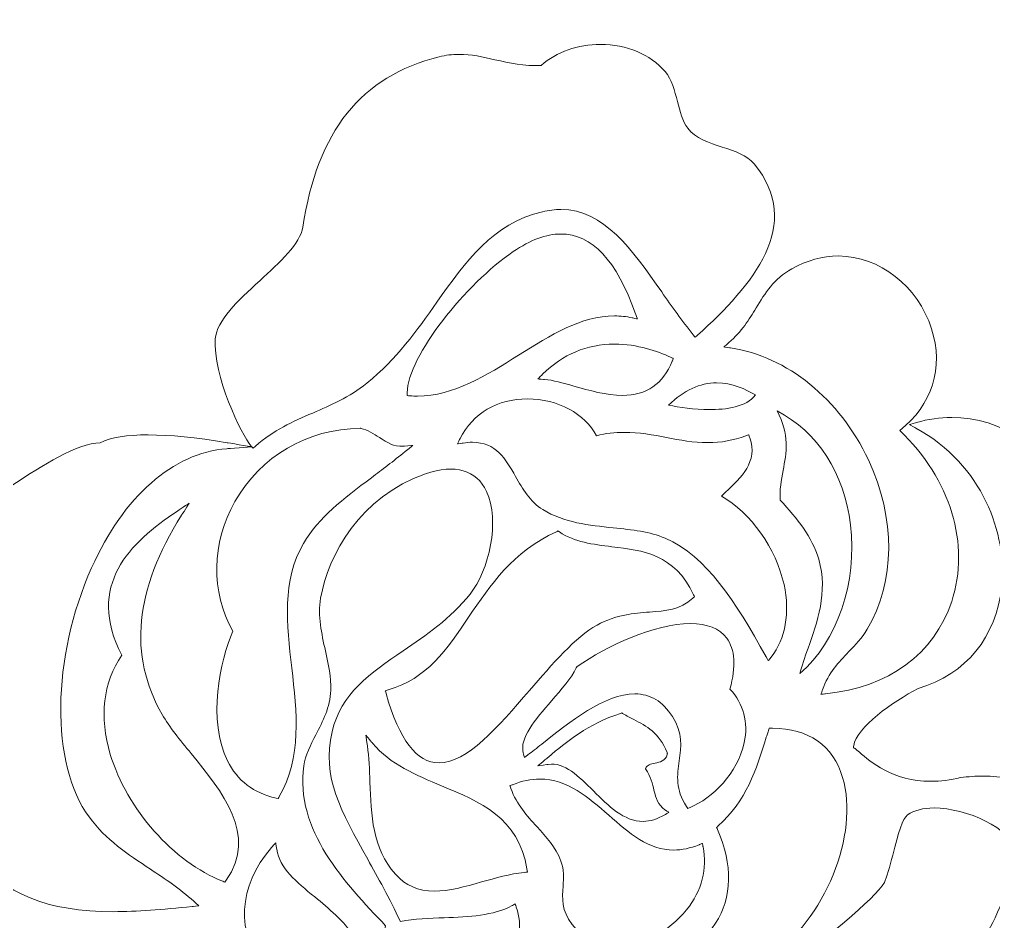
# Model space of a CAD drawing. Header units: millimetres. Extents: x -187 to 113, y -78 to 72.
# Drawn here: x -176.3 to -159.17, y -17.35 to -1.49 of the extents above; entities that cross this region are included whole.
import ezdxf

# ---------------------------------------------------------------- set-up
doc = ezdxf.new("R2010")
doc.units = ezdxf.units.MM
doc.header["$MEASUREMENT"] = 0
doc.layers.add('layer 1', color=7, linetype='Continuous')

msp = doc.modelspace()

# ---------------------------------------------------------------- linework, layer by layer
at = {"layer": 'layer 1', "color": 1, "lineweight": 35}
msp.add_open_spline([(38.43276, 72.15664), (38.43276, 72.15664), (-111.56738, 72.15664), (-111.56738, 72.15664), (-111.56738, 72.15664), (-152.98848, 72.15664), (-186.56732, 38.5779), (-186.56732, -2.84336), (-186.56732, -2.84336), (-186.56732, -44.26448), (-152.98848, -77.84336), (-111.56738, -77.84336), (-111.56738, -77.84336), (-111.56738, -77.84336), (38.43276, -77.84336), (38.43276, -77.84336), (38.43276, -77.84336), (79.85412, -77.84336), (113.43268, -44.26448), (113.43268, -2.84336), (113.43268, -2.84336), (113.43268, 38.5779), (79.85412, 72.15664), (38.43276, 72.15664)], degree=3, knots=[0, 0, 0, 0, 0.14285714, 0.14285714, 0.14285714, 0.14285715, 0.28571429, 0.28571429, 0.28571429, 0.2857143, 0.42857143, 0.42857143, 0.42857143, 0.42857144, 0.57142857, 0.57142857, 0.57142857, 0.57142858, 0.71428571, 0.71428571, 0.71428571, 0.71428572, 1, 1, 1, 1], dxfattribs=at)
at = {"layer": 'layer 1', "color": 1, "lineweight": 9}
for points, knots in [([(-172.188, -9.03128), (-172.188, -9.03128), (-172.14898, -8.99632), (-172.14898, -8.99632), (-172.14898, -8.99632), (-171.82694, -8.70784), (-171.49384, -8.56396), (-171.14114, -8.4116), (-171.14114, -8.4116), (-170.8269, -8.27588), (-170.5019, -8.1355), (-170.18708, -7.8845), (-170.18708, -7.8845), (-169.66516, -7.46806), (-169.30444, -6.9569), (-168.9557, -6.46262), (-168.9557, -6.46262), (-168.45258, -5.74954), (-167.97742, -5.07608), (-167.0984, -4.87068), (-167.0984, -4.87068), (-166.98722, -4.84474), (-166.87816, -4.83158), (-166.77416, -4.83158), (-166.77416, -4.83158), (-166.0167, -4.83158), (-165.52378, -5.53646), (-165.00186, -6.28272), (-165.00186, -6.28272), (-164.82642, -6.5335), (-164.6451, -6.79286), (-164.44742, -7.03622), (-164.44742, -7.03622), (-164.44742, -7.03622), (-164.4125, -7.07902), (-164.4125, -7.07902), (-164.4125, -7.07902), (-164.4125, -7.07902), (-164.37162, -7.04208), (-164.37162, -7.04208), (-164.37162, -7.04208), (-163.3888, -6.15334), (-162.50176, -5.10036), (-163.37598, -4.02928), (-163.37598, -4.02928), (-163.50266, -3.87406), (-163.7137, -3.80614), (-163.93728, -3.73418), (-163.93728, -3.73418), (-164.1686, -3.65964), (-164.4079, -3.58266), (-164.54398, -3.4032), (-164.54398, -3.4032), (-164.63762, -3.27954), (-164.6824, -3.10362), (-164.7256, -2.93354), (-164.7256, -2.93354), (-164.77404, -2.74264), (-164.8242, -2.54534), (-164.94434, -2.40362), (-164.94434, -2.40362), (-165.1962, -2.1058), (-165.62056, -1.92808), (-166.07942, -1.92808), (-166.07942, -1.92808), (-166.47954, -1.92804), (-166.84888, -2.05948), (-167.12158, -2.29836), (-167.12158, -2.29836), (-167.42382, -2.31524), (-167.68386, -2.25568), (-167.93458, -2.1982), (-167.93458, -2.1982), (-168.14768, -2.14928), (-168.34908, -2.10302), (-168.56776, -2.10302), (-168.56776, -2.10302), (-168.6878, -2.103), (-168.80164, -2.1171), (-168.91574, -2.14596), (-168.91574, -2.14596), (-170.29458, -2.49398), (-171.05698, -3.44678), (-171.31504, -5.14446), (-171.31504, -5.14446), (-171.3584, -5.4282), (-171.72072, -5.76194), (-172.07118, -6.08474), (-172.07118, -6.08474), (-172.46162, -6.44428), (-172.83038, -6.78388), (-172.8538, -7.10758), (-172.8538, -7.10758), (-172.89998, -7.74446), (-172.39436, -8.79976), (-172.22284, -8.99216), (-172.22284, -8.99216), (-172.22284, -8.99216), (-172.188, -9.03128), (-172.188, -9.03128)], [0, 0, 0, 0, 0.03846154, 0.03846154, 0.03846154, 0.03846155, 0.07692308, 0.07692308, 0.07692308, 0.07692309, 0.11538462, 0.11538462, 0.11538462, 0.11538463, 0.15384615, 0.15384615, 0.15384615, 0.15384616, 0.19230769, 0.19230769, 0.19230769, 0.1923077, 0.23076923, 0.23076923, 0.23076923, 0.23076924, 0.26923077, 0.26923077, 0.26923077, 0.26923078, 0.30769231, 0.30769231, 0.30769231, 0.30769232, 0.34615385, 0.34615385, 0.34615385, 0.34615386, 0.38461538, 0.38461538, 0.38461538, 0.38461539, 0.42307692, 0.42307692, 0.42307692, 0.42307693, 0.46153846, 0.46153846, 0.46153846, 0.46153847, 0.5, 0.5, 0.5, 0.50000001, 0.53846154, 0.53846154, 0.53846154, 0.53846155, 0.57692308, 0.57692308, 0.57692308, 0.57692309, 0.61538462, 0.61538462, 0.61538462, 0.61538463, 0.65384615, 0.65384615, 0.65384615, 0.65384616, 0.69230769, 0.69230769, 0.69230769, 0.6923077, 0.73076923, 0.73076923, 0.73076923, 0.73076924, 0.76923077, 0.76923077, 0.76923077, 0.76923078, 0.80769231, 0.80769231, 0.80769231, 0.80769232, 0.84615385, 0.84615385, 0.84615385, 0.84615386, 0.88461538, 0.88461538, 0.88461538, 0.88461539, 0.92307692, 0.92307692, 0.92307692, 0.92307693, 1, 1, 1, 1]), ([(-166.77756, -5.26292), (-167.03166, -5.26292), (-167.31354, -5.36728), (-167.61544, -5.573), (-167.61544, -5.573), (-168.4362, -6.13204), (-169.47728, -7.4128), (-169.47728, -8.05506), (-169.47728, -8.05506), (-169.47728, -8.05506), (-169.47728, -8.10426), (-169.47728, -8.10426), (-169.47728, -8.10426), (-169.47728, -8.10426), (-169.4287, -8.10808), (-169.4287, -8.10808), (-169.4287, -8.10808), (-169.38478, -8.1117), (-169.34086, -8.11346), (-169.29734, -8.11346), (-169.29734, -8.11346), (-168.6614, -8.11342), (-168.08086, -7.74808), (-167.51938, -7.39488), (-167.51938, -7.39488), (-166.95418, -7.03928), (-166.42028, -6.70348), (-165.83352, -6.70348), (-165.83352, -6.70348), (-165.7292, -6.70346), (-165.62462, -6.71458), (-165.52276, -6.73646), (-165.52276, -6.73646), (-165.52276, -6.73646), (-165.43034, -6.75628), (-165.43034, -6.75628), (-165.43034, -6.75628), (-165.43034, -6.75628), (-165.46226, -6.66632), (-165.46226, -6.66632), (-165.46226, -6.66632), (-165.79786, -5.72194), (-166.22818, -5.26294), (-166.77756, -5.26292)], [0, 0, 0, 0, 0.08333333, 0.08333333, 0.08333333, 0.08333334, 0.16666667, 0.16666667, 0.16666667, 0.16666668, 0.25, 0.25, 0.25, 0.25000001, 0.33333333, 0.33333333, 0.33333333, 0.33333334, 0.41666667, 0.41666667, 0.41666667, 0.41666668, 0.5, 0.5, 0.5, 0.50000001, 0.58333333, 0.58333333, 0.58333333, 0.58333334, 0.66666667, 0.66666667, 0.66666667, 0.66666668, 0.75, 0.75, 0.75, 0.75000001, 0.83333333, 0.83333333, 0.83333333, 0.83333334, 1, 1, 1, 1]), ([(-159.90256, -11.72432), (-159.57162, -10.72114), (-159.92086, -9.57454), (-160.81442, -8.71814), (-160.81442, -8.71814), (-160.2473, -8.27496), (-160.03858, -7.6117), (-160.25612, -6.9313), (-160.25612, -6.9313), (-160.49718, -6.17664), (-161.17144, -5.64966), (-161.89556, -5.64966), (-161.89556, -5.64966), (-162.17298, -5.6496), (-162.44766, -5.72536), (-162.712, -5.87462), (-162.712, -5.87462), (-163.03432, -6.0566), (-163.1837, -6.30212), (-163.34182, -6.56216), (-163.34182, -6.56216), (-163.46628, -6.76684), (-163.595, -6.97852), (-163.82002, -7.17338), (-163.82002, -7.17338), (-163.82002, -7.17338), (-163.9084, -7.24986), (-163.9084, -7.24986), (-163.9084, -7.24986), (-163.9084, -7.24986), (-163.7933, -7.26656), (-163.7933, -7.26656), (-163.7933, -7.26656), (-162.80038, -7.41092), (-161.87064, -8.16568), (-161.36694, -9.23644), (-161.36694, -9.23644), (-160.8839, -10.2631), (-160.89154, -11.37604), (-161.3873, -12.21364), (-161.3873, -12.21364), (-161.4788, -12.3686), (-161.5933, -12.48688), (-161.71462, -12.61198), (-161.71462, -12.61198), (-161.88894, -12.79178), (-162.06914, -12.97784), (-162.17448, -13.27894), (-162.17448, -13.27894), (-162.17448, -13.27894), (-162.2021, -13.35786), (-162.2021, -13.35786), (-162.2021, -13.35786), (-162.2021, -13.35786), (-162.1197, -13.34964), (-162.1197, -13.34964), (-162.1197, -13.34964), (-161.0153, -13.24004), (-160.20712, -12.64768), (-159.90256, -11.72432)], [0, 0, 0, 0, 0.0625, 0.0625, 0.0625, 0.06250001, 0.125, 0.125, 0.125, 0.12500001, 0.1875, 0.1875, 0.1875, 0.18750001, 0.25, 0.25, 0.25, 0.25000001, 0.3125, 0.3125, 0.3125, 0.31250001, 0.375, 0.375, 0.375, 0.37500001, 0.4375, 0.4375, 0.4375, 0.43750001, 0.5, 0.5, 0.5, 0.50000001, 0.5625, 0.5625, 0.5625, 0.56250001, 0.625, 0.625, 0.625, 0.62500001, 0.6875, 0.6875, 0.6875, 0.68750001, 0.75, 0.75, 0.75, 0.75000001, 0.8125, 0.8125, 0.8125, 0.81250001, 0.875, 0.875, 0.875, 0.87500001, 1, 1, 1, 1]), ([(-165.83334, -7.1996), (-166.31952, -7.1996), (-166.74446, -7.378), (-167.09634, -7.73), (-167.09634, -7.73), (-167.09634, -7.73), (-167.17858, -7.81218), (-167.17858, -7.81218), (-167.17858, -7.81218), (-167.17858, -7.81218), (-167.06332, -7.8209), (-167.06332, -7.8209), (-167.06332, -7.8209), (-166.92078, -7.83182), (-166.73884, -7.88348), (-166.54622, -7.93834), (-166.54622, -7.93834), (-166.278, -8.01464), (-165.97392, -8.1011), (-165.69232, -8.1011), (-165.69232, -8.1011), (-165.26752, -8.10106), (-164.98158, -7.90392), (-164.81818, -7.49846), (-164.81818, -7.49846), (-164.81818, -7.49846), (-164.79906, -7.45112), (-164.79906, -7.45112), (-164.79906, -7.45112), (-164.79906, -7.45112), (-164.84502, -7.42982), (-164.84502, -7.42982), (-164.84502, -7.42982), (-165.07256, -7.32484), (-165.42878, -7.19962), (-165.83334, -7.1996)], [0, 0, 0, 0, 0.1, 0.1, 0.1, 0.10000001, 0.2, 0.2, 0.2, 0.20000001, 0.3, 0.3, 0.3, 0.30000001, 0.4, 0.4, 0.4, 0.40000001, 0.5, 0.5, 0.5, 0.50000001, 0.6, 0.6, 0.6, 0.60000001, 0.7, 0.7, 0.7, 0.70000001, 0.8, 0.8, 0.8, 0.80000001, 1, 1, 1, 1]), ([(-164.16478, -8.35194), (-164.43006, -8.35194), (-164.6944, -8.31318), (-164.8818, -8.27082), (-164.8818, -8.27082), (-164.61262, -8.01204), (-164.32854, -7.88086), (-164.03622, -7.88086), (-164.03622, -7.88086), (-163.76196, -7.88084), (-163.52226, -7.99498), (-163.35414, -8.0933), (-163.35414, -8.0933), (-163.51056, -8.3057), (-163.8763, -8.35194), (-164.16478, -8.35194)], [0, 0, 0, 0, 0.2, 0.2, 0.2, 0.20000001, 0.4, 0.4, 0.4, 0.40000001, 0.6, 0.6, 0.6, 0.60000001, 1, 1, 1, 1]), ([(-163.12702, -12.76596), (-163.12702, -12.76596), (-163.0786, -12.70366), (-163.0786, -12.70366), (-163.0786, -12.70366), (-162.82376, -12.3756), (-162.74312, -11.923), (-162.85142, -11.42924), (-162.85142, -11.42924), (-162.9923, -10.7862), (-163.43048, -10.17118), (-163.95332, -9.87364), (-163.95332, -9.87364), (-163.92842, -9.85004), (-163.9031, -9.82638), (-163.87796, -9.80282), (-163.87796, -9.80282), (-163.59752, -9.54092), (-163.30754, -9.27034), (-163.45308, -8.8447), (-163.45308, -8.8447), (-163.45308, -8.8447), (-163.47062, -8.79348), (-163.47062, -8.79348), (-163.47062, -8.79348), (-163.47062, -8.79348), (-163.5209, -8.81206), (-163.5209, -8.81206), (-163.5209, -8.81206), (-163.74042, -8.89304), (-163.95984, -8.93242), (-164.19218, -8.93242), (-164.19218, -8.93242), (-164.44266, -8.9324), (-164.6834, -8.88684), (-164.9163, -8.84258), (-164.9163, -8.84258), (-165.1539, -8.79754), (-165.39956, -8.75094), (-165.6601, -8.75094), (-165.6601, -8.75094), (-165.82896, -8.75092), (-165.98908, -8.77034), (-166.14836, -8.81002), (-166.14836, -8.81002), (-166.34574, -8.42638), (-166.83688, -8.1619), (-167.3617, -8.1619), (-167.3617, -8.1619), (-167.8918, -8.16188), (-168.32476, -8.41692), (-168.54954, -8.86172), (-168.54954, -8.86172), (-168.54954, -8.86172), (-168.59604, -8.9537), (-168.59604, -8.9537), (-168.59604, -8.9537), (-168.59604, -8.9537), (-168.49504, -8.93856), (-168.49504, -8.93856), (-168.49504, -8.93856), (-168.43816, -8.93006), (-168.38334, -8.92578), (-168.33244, -8.92578), (-168.33244, -8.92578), (-167.91518, -8.92572), (-167.7485, -9.21728), (-167.57216, -9.52606), (-167.57216, -9.52606), (-167.44688, -9.74518), (-167.31744, -9.97178), (-167.0932, -10.11032), (-167.0932, -10.11032), (-166.72056, -10.34028), (-166.27982, -10.38598), (-165.85346, -10.43024), (-165.85346, -10.43024), (-165.52178, -10.46456), (-165.20844, -10.49708), (-164.94312, -10.61244), (-164.94312, -10.61244), (-164.2002, -10.93546), (-163.71844, -11.71356), (-163.16574, -12.6971), (-163.16574, -12.6971), (-163.16574, -12.6971), (-163.12702, -12.76596), (-163.12702, -12.76596)], [0, 0, 0, 0, 0.04347826, 0.04347826, 0.04347826, 0.04347827, 0.08695652, 0.08695652, 0.08695652, 0.08695653, 0.13043478, 0.13043478, 0.13043478, 0.13043479, 0.17391304, 0.17391304, 0.17391304, 0.17391305, 0.2173913, 0.2173913, 0.2173913, 0.21739131, 0.26086957, 0.26086957, 0.26086957, 0.26086958, 0.30434783, 0.30434783, 0.30434783, 0.30434784, 0.34782609, 0.34782609, 0.34782609, 0.3478261, 0.39130435, 0.39130435, 0.39130435, 0.39130436, 0.43478261, 0.43478261, 0.43478261, 0.43478262, 0.47826087, 0.47826087, 0.47826087, 0.47826088, 0.52173913, 0.52173913, 0.52173913, 0.52173914, 0.56521739, 0.56521739, 0.56521739, 0.5652174, 0.60869565, 0.60869565, 0.60869565, 0.60869566, 0.65217391, 0.65217391, 0.65217391, 0.65217392, 0.69565217, 0.69565217, 0.69565217, 0.69565218, 0.73913043, 0.73913043, 0.73913043, 0.73913044, 0.7826087, 0.7826087, 0.7826087, 0.78260871, 0.82608696, 0.82608696, 0.82608696, 0.82608697, 0.86956522, 0.86956522, 0.86956522, 0.86956523, 0.91304348, 0.91304348, 0.91304348, 0.91304349, 1, 1, 1, 1]), ([(-161.68238, -10.37634), (-161.79172, -9.46644), (-162.25856, -8.74582), (-162.97354, -8.37238), (-162.97354, -8.37238), (-162.74868, -8.78992), (-162.8092, -9.11222), (-162.86796, -9.42492), (-162.86796, -9.42492), (-162.90034, -9.59764), (-162.93104, -9.7611), (-162.91662, -9.94132), (-162.91662, -9.94132), (-162.61604, -10.27406), (-162.3587, -10.58374), (-162.24114, -10.98354), (-162.24114, -10.98354), (-162.07228, -11.55814), (-162.26944, -12.1058), (-162.42796, -12.5459), (-162.42796, -12.5459), (-162.48796, -12.7127), (-162.54204, -12.86266), (-162.57028, -12.99442), (-162.57028, -12.99442), (-161.9149, -12.42416), (-161.56044, -11.3922), (-161.68238, -10.37634)], [0, 0, 0, 0, 0.24999999, 0.25, 0.25, 0.25, 0.37499999, 0.375, 0.375, 0.375, 0.49999999, 0.5, 0.5, 0.5, 0.62499999, 0.625, 0.625, 0.625, 0.74999999, 0.75, 0.75, 0.75, 0.87499999, 0.875, 0.875, 0.875, 1, 1, 1, 1]), ([(-158.0125, -12.42102), (-158.00878, -12.41488), (-158.00646, -12.40778), (-158.00514, -12.39972), (-158.00514, -12.39972), (-158, -12.36588), (-158.02048, -12.34408), (-158.05248, -12.3274), (-158.05248, -12.3274), (-157.50028, -11.575), (-157.40796, -10.6815), (-157.8013, -9.86546), (-157.8013, -9.86546), (-158.20422, -9.02934), (-159.02878, -8.48912), (-159.902, -8.48912), (-159.902, -8.48912), (-160.109, -8.4891), (-160.31692, -8.51936), (-160.52004, -8.57896), (-160.52004, -8.57896), (-160.52004, -8.57896), (-160.6428, -8.615), (-160.6428, -8.615), (-160.6428, -8.615), (-160.6428, -8.615), (-160.53052, -8.67682), (-160.53052, -8.67682), (-160.53052, -8.67682), (-159.35442, -9.325), (-158.92554, -10.54252), (-159.02218, -11.46156), (-159.02218, -11.46156), (-159.11564, -12.35096), (-159.64826, -13.00406), (-160.49224, -13.25688), (-160.49224, -13.25688), (-160.93528, -13.48306), (-161.5795, -13.94402), (-161.6245, -14.26048), (-161.6245, -14.26048), (-161.6245, -14.26048), (-161.62922, -14.29456), (-161.62922, -14.29456), (-161.62922, -14.29456), (-161.62922, -14.29456), (-161.60056, -14.31296), (-161.60056, -14.31296), (-161.60056, -14.31296), (-161.58438, -14.32342), (-161.55642, -14.34802), (-161.52398, -14.3765), (-161.52398, -14.3765), (-161.33554, -14.5424), (-160.94318, -14.88778), (-160.26588, -14.88778), (-160.26588, -14.88778), (-160.09848, -14.88778), (-159.92258, -14.86588), (-159.7486, -14.8238), (-159.7486, -14.8238), (-159.61018, -14.80518), (-159.47598, -14.79584), (-159.35004, -14.79584), (-159.35004, -14.79584), (-158.67272, -14.7958), (-158.20306, -15.06074), (-158.02734, -15.54178), (-158.02734, -15.54178), (-157.79208, -16.18572), (-158.15308, -17.06804), (-158.92544, -17.73708), (-158.92544, -17.73708), (-158.92544, -17.73708), (-159.0772, -17.86854), (-159.0772, -17.86854), (-159.0772, -17.86854), (-159.0772, -17.86854), (-158.88098, -17.82976), (-158.88098, -17.82976), (-158.88098, -17.82976), (-158.72438, -17.79878), (-158.5724, -17.74602), (-158.42546, -17.6778), (-158.42546, -17.6778), (-158.42546, -17.6778), (-158.43978, -17.71034), (-158.43978, -17.71034), (-158.43978, -17.71034), (-158.70146, -18.3066), (-159.30456, -18.39792), (-159.94328, -18.49446), (-159.94328, -18.49446), (-160.30618, -18.54938), (-160.68146, -18.60616), (-161.0019, -18.76086), (-161.0019, -18.76086), (-161.24438, -18.87816), (-161.45258, -19.0656), (-161.65388, -19.24682), (-161.65388, -19.24682), (-161.84566, -19.41958), (-162.04416, -19.5983), (-162.26852, -19.71092), (-162.26852, -19.71092), (-163.37254, -20.26582), (-164.31082, -20.2834), (-165.29392, -19.7648), (-165.29392, -19.7648), (-165.29392, -19.7648), (-165.30366, -19.74874), (-165.30366, -19.74874), (-165.30366, -19.74874), (-165.30366, -19.74874), (-165.3217, -19.74874), (-165.3217, -19.74874), (-165.3217, -19.74874), (-165.3217, -19.74874), (-165.35414, -19.72878), (-165.35414, -19.72878), (-165.35414, -19.72878), (-165.35414, -19.72878), (-165.37126, -19.76266), (-165.37126, -19.76266), (-165.37126, -19.76266), (-165.37126, -19.76266), (-165.4426, -19.8059), (-165.4426, -19.8059), (-165.4426, -19.8059), (-165.4426, -19.8059), (-165.41544, -19.82034), (-165.41544, -19.82034), (-165.41544, -19.82034), (-165.50182, -19.91526), (-165.70552, -20.11938), (-165.77478, -20.16062), (-165.77478, -20.16062), (-165.77478, -20.16062), (-165.78298, -20.15026), (-165.78298, -20.15026), (-165.78298, -20.15026), (-165.78298, -20.15026), (-165.82054, -20.16842), (-165.82054, -20.16842), (-165.82054, -20.16842), (-166.04432, -20.27658), (-166.1629, -20.28266), (-166.28842, -20.28908), (-166.28842, -20.28908), (-166.41856, -20.29556), (-166.55334, -20.3024), (-166.79586, -20.41946), (-166.79586, -20.41946), (-166.79586, -20.41946), (-166.83752, -20.43954), (-166.83752, -20.43954), (-166.83752, -20.43954), (-166.83752, -20.43954), (-166.82322, -20.48394), (-166.82322, -20.48394), (-166.82322, -20.48394), (-166.78964, -20.58798), (-166.7582, -20.68824), (-166.72766, -20.78522), (-166.72766, -20.78522), (-166.53976, -21.3819), (-166.39158, -21.85324), (-166.04716, -22.36478), (-166.04716, -22.36478), (-165.3729, -23.36472), (-164.17374, -24.01088), (-162.9921, -24.01098), (-162.9921, -24.01098), (-162.45142, -24.01098), (-161.94462, -23.87802), (-161.48542, -23.61588), (-161.48542, -23.61588), (-160.88258, -23.27196), (-160.62074, -22.78238), (-160.38974, -22.35046), (-160.38974, -22.35046), (-160.2248, -22.0419), (-160.06904, -21.7506), (-159.81014, -21.53274), (-159.81014, -21.53274), (-159.72666, -21.4624), (-159.58908, -21.43164), (-159.45612, -21.40194), (-159.45612, -21.40194), (-159.34126, -21.37628), (-159.23282, -21.352), (-159.15296, -21.30264), (-159.15296, -21.30264), (-157.90402, -20.52702), (-157.76124, -18.8657), (-158.34478, -17.70778), (-158.34478, -17.70778), (-158.34478, -17.70778), (-158.3724, -17.6529), (-158.3724, -17.6529), (-158.3724, -17.6529), (-157.58196, -17.25986), (-156.9668, -16.35886), (-156.80464, -15.2851), (-156.80464, -15.2851), (-156.6202, -14.06418), (-157.07032, -13.00524), (-158.0125, -12.42102)], [0, 0, 0, 0, 0.01886792, 0.01886792, 0.01886792, 0.01886793, 0.03773585, 0.03773585, 0.03773585, 0.03773586, 0.05660377, 0.05660377, 0.05660377, 0.05660378, 0.0754717, 0.0754717, 0.0754717, 0.07547171, 0.09433962, 0.09433962, 0.09433962, 0.09433963, 0.11320755, 0.11320755, 0.11320755, 0.11320756, 0.13207547, 0.13207547, 0.13207547, 0.13207548, 0.1509434, 0.1509434, 0.1509434, 0.15094341, 0.16981132, 0.16981132, 0.16981132, 0.16981133, 0.18867925, 0.18867925, 0.18867925, 0.18867926, 0.20754717, 0.20754717, 0.20754717, 0.20754718, 0.22641509, 0.22641509, 0.22641509, 0.2264151, 0.24528302, 0.24528302, 0.24528302, 0.24528303, 0.26415094, 0.26415094, 0.26415094, 0.26415095, 0.28301887, 0.28301887, 0.28301887, 0.28301888, 0.30188679, 0.30188679, 0.30188679, 0.3018868, 0.32075472, 0.32075472, 0.32075472, 0.32075473, 0.33962264, 0.33962264, 0.33962264, 0.33962265, 0.35849057, 0.35849057, 0.35849057, 0.35849058, 0.37735849, 0.37735849, 0.37735849, 0.3773585, 0.39622642, 0.39622642, 0.39622642, 0.39622643, 0.41509434, 0.41509434, 0.41509434, 0.41509435, 0.43396226, 0.43396226, 0.43396226, 0.43396227, 0.45283019, 0.45283019, 0.45283019, 0.4528302, 0.47169811, 0.47169811, 0.47169811, 0.47169812, 0.49056604, 0.49056604, 0.49056604, 0.49056605, 0.50943396, 0.50943396, 0.50943396, 0.50943397, 0.52830189, 0.52830189, 0.52830189, 0.5283019, 0.54716981, 0.54716981, 0.54716981, 0.54716982, 0.56603774, 0.56603774, 0.56603774, 0.56603775, 0.58490566, 0.58490566, 0.58490566, 0.58490567, 0.60377358, 0.60377358, 0.60377358, 0.60377359, 0.62264151, 0.62264151, 0.62264151, 0.62264152, 0.64150943, 0.64150943, 0.64150943, 0.64150944, 0.66037736, 0.66037736, 0.66037736, 0.66037737, 0.67924528, 0.67924528, 0.67924528, 0.67924529, 0.69811321, 0.69811321, 0.69811321, 0.69811322, 0.71698113, 0.71698113, 0.71698113, 0.71698114, 0.73584906, 0.73584906, 0.73584906, 0.73584907, 0.75471698, 0.75471698, 0.75471698, 0.75471699, 0.77358491, 0.77358491, 0.77358491, 0.77358492, 0.79245283, 0.79245283, 0.79245283, 0.79245284, 0.81132075, 0.81132075, 0.81132075, 0.81132076, 0.83018868, 0.83018868, 0.83018868, 0.83018869, 0.8490566, 0.8490566, 0.8490566, 0.84905661, 0.86792453, 0.86792453, 0.86792453, 0.86792454, 0.88679245, 0.88679245, 0.88679245, 0.88679246, 0.90566038, 0.90566038, 0.90566038, 0.90566039, 0.9245283, 0.9245283, 0.9245283, 0.92452831, 0.94339623, 0.94339623, 0.94339623, 0.94339624, 0.96226415, 0.96226415, 0.96226415, 0.96226416, 1, 1, 1, 1]), ([(-171.78574, -15.18296), (-171.78574, -15.18296), (-171.74884, -15.19094), (-171.74884, -15.19094), (-171.74884, -15.19094), (-171.74884, -15.19094), (-171.72946, -15.1581), (-171.72946, -15.1581), (-171.72946, -15.1581), (-171.32786, -14.4756), (-171.4203, -13.67158), (-171.50958, -12.89406), (-171.50958, -12.89406), (-171.5966, -12.13528), (-171.68672, -11.35066), (-171.30198, -10.7053), (-171.30198, -10.7053), (-171.02156, -10.23424), (-170.61858, -9.93166), (-170.1084, -9.54844), (-170.1084, -9.54844), (-169.92016, -9.407), (-169.72542, -9.26082), (-169.51484, -9.09004), (-169.51484, -9.09004), (-169.51484, -9.09004), (-169.37856, -8.97972), (-169.37856, -8.97972), (-169.37856, -8.97972), (-169.37856, -8.97972), (-169.55232, -8.9955), (-169.55232, -8.9955), (-169.55232, -8.9955), (-169.71018, -9.0095), (-169.83428, -8.92818), (-169.968, -8.84134), (-169.968, -8.84134), (-170.06852, -8.77604), (-170.17252, -8.70856), (-170.29356, -8.68114), (-170.29356, -8.68114), (-170.29356, -8.68114), (-170.29952, -8.67978), (-170.29952, -8.67978), (-170.29952, -8.67978), (-170.29952, -8.67978), (-170.30556, -8.67982), (-170.30556, -8.67982), (-170.30556, -8.67982), (-171.23502, -8.68902), (-172.05836, -9.17108), (-172.50786, -9.96936), (-172.50786, -9.96936), (-172.91992, -10.701), (-172.93332, -11.5506), (-172.54528, -12.24772), (-172.54528, -12.24772), (-172.77212, -12.7661), (-172.99182, -13.8189), (-172.6405, -14.52768), (-172.6405, -14.52768), (-172.46748, -14.87688), (-172.17984, -15.09736), (-171.78574, -15.18296)], [0, 0, 0, 0, 0.05882353, 0.05882353, 0.05882353, 0.05882354, 0.11764706, 0.11764706, 0.11764706, 0.11764707, 0.17647059, 0.17647059, 0.17647059, 0.1764706, 0.23529412, 0.23529412, 0.23529412, 0.23529413, 0.29411765, 0.29411765, 0.29411765, 0.29411766, 0.35294118, 0.35294118, 0.35294118, 0.35294119, 0.41176471, 0.41176471, 0.41176471, 0.41176472, 0.47058824, 0.47058824, 0.47058824, 0.47058825, 0.52941176, 0.52941176, 0.52941176, 0.52941177, 0.58823529, 0.58823529, 0.58823529, 0.5882353, 0.64705882, 0.64705882, 0.64705882, 0.64705883, 0.70588235, 0.70588235, 0.70588235, 0.70588236, 0.76470588, 0.76470588, 0.76470588, 0.76470589, 0.82352941, 0.82352941, 0.82352941, 0.82352942, 0.88235294, 0.88235294, 0.88235294, 0.88235295, 1, 1, 1, 1]), ([(-174.64572, -17.18124), (-174.22948, -17.18124), (-173.7913, -17.14476), (-173.26162, -17.09008), (-173.26162, -17.09008), (-173.26162, -17.09008), (-173.14312, -17.07784), (-173.14312, -17.07784), (-173.14312, -17.07784), (-173.14312, -17.07784), (-173.2319, -16.9974), (-173.2319, -16.9974), (-173.2319, -16.9974), (-173.47226, -16.77972), (-173.73704, -16.60476), (-173.99318, -16.43556), (-173.99318, -16.43556), (-174.39502, -16.17008), (-174.77464, -15.91926), (-175.0729, -15.51536), (-175.0729, -15.51536), (-175.7545, -14.59182), (-175.73562, -12.70766), (-175.02904, -11.13266), (-175.02904, -11.13266), (-174.46534, -9.876), (-173.59902, -9.11278), (-172.65242, -9.03866), (-172.65242, -9.03866), (-172.65242, -9.03866), (-172.22086, -9.00488), (-172.22086, -9.00488), (-172.22086, -9.00488), (-172.22086, -9.00488), (-172.64786, -8.93306), (-172.64786, -8.93306), (-172.64786, -8.93306), (-173.73182, -8.75072), (-174.51102, -8.74888), (-174.87864, -8.93318), (-174.87864, -8.93318), (-175.2828, -8.94078), (-175.90062, -9.34162), (-176.39804, -9.66414), (-176.39804, -9.66414), (-176.65542, -9.8311), (-176.87766, -9.97526), (-177.01434, -10.02936), (-177.01434, -10.02936), (-177.76428, -10.32684), (-177.81318, -10.8896), (-177.85646, -11.38612), (-177.85646, -11.38612), (-177.87382, -11.58508), (-177.89012, -11.77304), (-177.9472, -11.93952), (-177.9472, -11.93952), (-178.03242, -12.18926), (-178.2261, -12.37454), (-178.41344, -12.55376), (-178.41344, -12.55376), (-178.63108, -12.7621), (-178.83672, -12.95876), (-178.87542, -13.24416), (-178.87542, -13.24416), (-178.948, -13.78148), (-178.599, -14.12738), (-178.22926, -14.49374), (-178.22926, -14.49374), (-178.07834, -14.64316), (-177.92238, -14.79776), (-177.7837, -14.97388), (-177.7837, -14.97388), (-177.59342, -15.21596), (-177.46484, -15.49212), (-177.35142, -15.73586), (-177.35142, -15.73586), (-177.2667, -15.91788), (-177.19364, -16.07508), (-177.11114, -16.18028), (-177.11114, -16.18028), (-176.56656, -16.87248), (-175.80638, -17.18124), (-174.64572, -17.18124)], [0, 0, 0, 0, 0.04545455, 0.04545455, 0.04545455, 0.04545456, 0.09090909, 0.09090909, 0.09090909, 0.0909091, 0.13636364, 0.13636364, 0.13636364, 0.13636365, 0.18181818, 0.18181818, 0.18181818, 0.18181819, 0.22727273, 0.22727273, 0.22727273, 0.22727274, 0.27272727, 0.27272727, 0.27272727, 0.27272728, 0.31818182, 0.31818182, 0.31818182, 0.31818183, 0.36363636, 0.36363636, 0.36363636, 0.36363637, 0.40909091, 0.40909091, 0.40909091, 0.40909092, 0.45454545, 0.45454545, 0.45454545, 0.45454546, 0.5, 0.5, 0.5, 0.50000001, 0.54545455, 0.54545455, 0.54545455, 0.54545456, 0.59090909, 0.59090909, 0.59090909, 0.5909091, 0.63636364, 0.63636364, 0.63636364, 0.63636365, 0.68181818, 0.68181818, 0.68181818, 0.68181819, 0.72727273, 0.72727273, 0.72727273, 0.72727274, 0.77272727, 0.77272727, 0.77272727, 0.77272728, 0.81818182, 0.81818182, 0.81818182, 0.81818183, 0.86363636, 0.86363636, 0.86363636, 0.86363637, 0.90909091, 0.90909091, 0.90909091, 0.90909092, 1, 1, 1, 1]), ([(-169.7211, -18.16664), (-169.67602, -18.26924), (-169.62936, -18.37538), (-169.5942, -18.49174), (-169.5942, -18.49174), (-169.5942, -18.49174), (-169.5894, -18.50752), (-169.5894, -18.50752), (-169.5894, -18.50752), (-169.5894, -18.50752), (-169.57654, -18.51788), (-169.57654, -18.51788), (-169.57654, -18.51788), (-169.39446, -18.66442), (-169.16926, -18.74194), (-168.92542, -18.74194), (-168.92542, -18.74194), (-168.47556, -18.74192), (-167.98966, -18.4762), (-167.71622, -18.08074), (-167.71622, -18.08074), (-167.50076, -17.76902), (-167.44544, -17.42192), (-167.56036, -17.10336), (-167.56036, -17.10336), (-167.56036, -17.10336), (-167.581, -17.04584), (-167.581, -17.04584), (-167.581, -17.04584), (-167.581, -17.04584), (-167.63454, -17.07474), (-167.63454, -17.07474), (-167.63454, -17.07474), (-167.96476, -17.2534), (-168.38374, -17.26998), (-168.8273, -17.28766), (-168.8273, -17.28766), (-169.08396, -17.2978), (-169.34896, -17.30838), (-169.59842, -17.35304), (-169.59842, -17.35304), (-169.7907, -16.94204), (-169.9934, -16.58018), (-170.17286, -16.25986), (-170.17286, -16.25986), (-170.64454, -15.41782), (-170.98534, -14.80948), (-170.80032, -14.02018), (-170.80032, -14.02018), (-170.64056, -13.33764), (-170.13578, -12.99352), (-169.55116, -12.59516), (-169.55116, -12.59516), (-169.14352, -12.31718), (-168.72182, -12.02982), (-168.37126, -11.59436), (-168.37126, -11.59436), (-168.03954, -11.18304), (-167.84156, -10.305), (-168.0834, -9.78942), (-168.0834, -9.78942), (-168.25912, -9.41474), (-168.6385, -9.30226), (-169.15644, -9.48162), (-169.15644, -9.48162), (-170.31038, -9.88068), (-170.87108, -10.9081), (-171.00058, -11.6667), (-171.00058, -11.6667), (-171.05392, -11.98048), (-170.98436, -12.29228), (-170.917, -12.59386), (-170.917, -12.59386), (-170.86328, -12.83482), (-170.8125, -13.06244), (-170.82144, -13.28636), (-170.82144, -13.28636), (-170.83416, -13.58666), (-170.96118, -13.8317), (-171.08406, -14.0684), (-171.08406, -14.0684), (-171.1801, -14.25356), (-171.2707, -14.42836), (-171.29676, -14.61388), (-171.29676, -14.61388), (-171.45686, -15.74188), (-170.57736, -16.67538), (-169.85994, -17.42736), (-169.85994, -17.42736), (-169.92024, -17.7131), (-169.82346, -17.93364), (-169.7211, -18.16664)], [0, 0, 0, 0, 0.04166667, 0.04166667, 0.04166667, 0.04166668, 0.08333333, 0.08333333, 0.08333333, 0.08333334, 0.125, 0.125, 0.125, 0.12500001, 0.16666667, 0.16666667, 0.16666667, 0.16666668, 0.20833333, 0.20833333, 0.20833333, 0.20833334, 0.25, 0.25, 0.25, 0.25000001, 0.29166667, 0.29166667, 0.29166667, 0.29166668, 0.33333333, 0.33333333, 0.33333333, 0.33333334, 0.375, 0.375, 0.375, 0.37500001, 0.41666667, 0.41666667, 0.41666667, 0.41666668, 0.45833333, 0.45833333, 0.45833333, 0.45833334, 0.5, 0.5, 0.5, 0.50000001, 0.54166667, 0.54166667, 0.54166667, 0.54166668, 0.58333333, 0.58333333, 0.58333333, 0.58333334, 0.625, 0.625, 0.625, 0.62500001, 0.66666667, 0.66666667, 0.66666667, 0.66666668, 0.70833333, 0.70833333, 0.70833333, 0.70833334, 0.75, 0.75, 0.75, 0.75000001, 0.79166667, 0.79166667, 0.79166667, 0.79166668, 0.83333333, 0.83333333, 0.83333333, 0.83333334, 0.875, 0.875, 0.875, 0.87500001, 0.91666667, 0.91666667, 0.91666667, 0.91666668, 1, 1, 1, 1]), ([(-174.6999, -14.41492), (-174.41464, -15.3734), (-173.58304, -16.31202), (-172.72266, -16.64678), (-172.72266, -16.64678), (-172.72266, -16.64678), (-172.68434, -16.66168), (-172.68434, -16.66168), (-172.68434, -16.66168), (-172.68434, -16.66168), (-172.66078, -16.6276), (-172.66078, -16.6276), (-172.66078, -16.6276), (-172.10652, -15.82962), (-172.72944, -15.0699), (-173.27908, -14.39968), (-173.27908, -14.39968), (-173.47642, -14.1591), (-173.66266, -13.93184), (-173.78692, -13.7151), (-173.78692, -13.7151), (-174.38608, -12.66932), (-174.27466, -11.52202), (-173.44612, -10.20788), (-173.44612, -10.20788), (-173.44612, -10.20788), (-173.31314, -9.99692), (-173.31314, -9.99692), (-173.31314, -9.99692), (-173.31314, -9.99692), (-173.5195, -10.13474), (-173.5195, -10.13474), (-173.5195, -10.13474), (-174.35986, -10.69636), (-175.1313, -11.43632), (-174.49968, -12.66906), (-174.49968, -12.66906), (-174.827, -13.15246), (-174.89634, -13.75524), (-174.6999, -14.41492)], [0, 0, 0, 0, 0.09090909, 0.09090909, 0.09090909, 0.0909091, 0.18181818, 0.18181818, 0.18181818, 0.18181819, 0.27272727, 0.27272727, 0.27272727, 0.27272728, 0.36363636, 0.36363636, 0.36363636, 0.36363637, 0.45454545, 0.45454545, 0.45454545, 0.45454546, 0.54545455, 0.54545455, 0.54545455, 0.54545456, 0.63636364, 0.63636364, 0.63636364, 0.63636365, 0.72727273, 0.72727273, 0.72727273, 0.72727274, 0.81818182, 0.81818182, 0.81818182, 0.81818183, 1, 1, 1, 1]), ([(-169.81212, -13.28022), (-169.81212, -13.28022), (-169.86324, -13.29458), (-169.86324, -13.29458), (-169.86324, -13.29458), (-169.86324, -13.29458), (-169.8487, -13.34614), (-169.8487, -13.34614), (-169.8487, -13.34614), (-169.61812, -14.16424), (-169.31406, -14.56198), (-168.91894, -14.56212), (-168.91894, -14.56212), (-168.42354, -14.5621), (-167.89046, -13.94382), (-167.32626, -13.28922), (-167.32626, -13.28922), (-166.92722, -12.82614), (-166.51452, -12.34742), (-166.1404, -12.14256), (-166.1404, -12.14256), (-165.7948, -11.95316), (-165.48926, -11.9314), (-165.21954, -11.91216), (-165.21954, -11.91216), (-164.93058, -11.89152), (-164.68108, -11.87384), (-164.45528, -11.66968), (-164.45528, -11.66968), (-164.45528, -11.66968), (-164.42614, -11.64336), (-164.42614, -11.64336), (-164.42614, -11.64336), (-164.42614, -11.64336), (-164.44266, -11.60752), (-164.44266, -11.60752), (-164.44266, -11.60752), (-164.77166, -10.8941), (-165.33364, -10.82684), (-165.87722, -10.76176), (-165.87722, -10.76176), (-166.21394, -10.72138), (-166.53198, -10.68332), (-166.80228, -10.50226), (-166.80228, -10.50226), (-166.80228, -10.50226), (-166.82654, -10.48596), (-166.82654, -10.48596), (-166.82654, -10.48596), (-166.82654, -10.48596), (-166.85308, -10.49816), (-166.85308, -10.49816), (-166.85308, -10.49816), (-167.62024, -10.85088), (-168.0164, -11.43722), (-168.39948, -12.00428), (-168.39948, -12.00428), (-168.77658, -12.56264), (-169.13284, -13.08998), (-169.81212, -13.28022)], [0, 0, 0, 0, 0.0625, 0.0625, 0.0625, 0.06250001, 0.125, 0.125, 0.125, 0.12500001, 0.1875, 0.1875, 0.1875, 0.18750001, 0.25, 0.25, 0.25, 0.25000001, 0.3125, 0.3125, 0.3125, 0.31250001, 0.375, 0.375, 0.375, 0.37500001, 0.4375, 0.4375, 0.4375, 0.43750001, 0.5, 0.5, 0.5, 0.50000001, 0.5625, 0.5625, 0.5625, 0.56250001, 0.625, 0.625, 0.625, 0.62500001, 0.6875, 0.6875, 0.6875, 0.68750001, 0.75, 0.75, 0.75, 0.75000001, 0.8125, 0.8125, 0.8125, 0.81250001, 0.875, 0.875, 0.875, 0.87500001, 1, 1, 1, 1]), ([(-163.55002, -14.20462), (-163.47604, -13.85382), (-163.56306, -13.53022), (-163.80148, -13.26696), (-163.80148, -13.26696), (-163.69366, -12.8689), (-163.71314, -12.56758), (-163.85966, -12.37088), (-163.85966, -12.37088), (-163.98598, -12.20118), (-164.19996, -12.11522), (-164.4955, -12.11522), (-164.4955, -12.11522), (-165.1305, -12.1152), (-165.97336, -12.5076), (-166.48782, -12.87206), (-166.48782, -12.87206), (-166.48782, -12.87206), (-166.49896, -12.87994), (-166.49896, -12.87994), (-166.49896, -12.87994), (-166.49896, -12.87994), (-166.50492, -12.89234), (-166.50492, -12.89234), (-166.50492, -12.89234), (-166.59188, -13.07276), (-166.76938, -13.27674), (-166.94096, -13.47382), (-166.94096, -13.47382), (-167.23196, -13.80816), (-167.50706, -14.12412), (-167.43706, -14.3948), (-167.43706, -14.3948), (-167.43706, -14.3948), (-167.4172, -14.47174), (-167.4172, -14.47174), (-167.4172, -14.47174), (-167.4172, -14.47174), (-167.35448, -14.42374), (-167.35448, -14.42374), (-167.35448, -14.42374), (-167.27894, -14.36602), (-167.1982, -14.30182), (-167.11306, -14.23414), (-167.11306, -14.23414), (-166.61794, -13.84066), (-166.0019, -13.35106), (-165.47404, -13.35106), (-165.47404, -13.35106), (-165.20356, -13.35104), (-164.98794, -13.48076), (-164.81486, -13.74766), (-164.81486, -13.74766), (-164.62482, -14.0413), (-164.65874, -14.27876), (-164.69448, -14.53004), (-164.69448, -14.53004), (-164.72984, -14.7784), (-164.76654, -15.0353), (-164.565, -15.32878), (-164.565, -15.32878), (-164.565, -15.32878), (-164.54098, -15.36368), (-164.54098, -15.36368), (-164.54098, -15.36368), (-164.54098, -15.36368), (-164.502, -15.34776), (-164.502, -15.34776), (-164.502, -15.34776), (-164.11556, -15.19002), (-163.66458, -14.74674), (-163.55002, -14.20462)], [0, 0, 0, 0, 0.05263158, 0.05263158, 0.05263158, 0.05263159, 0.10526316, 0.10526316, 0.10526316, 0.10526317, 0.15789474, 0.15789474, 0.15789474, 0.15789475, 0.21052632, 0.21052632, 0.21052632, 0.21052633, 0.26315789, 0.26315789, 0.26315789, 0.2631579, 0.31578947, 0.31578947, 0.31578947, 0.31578948, 0.36842105, 0.36842105, 0.36842105, 0.36842106, 0.42105263, 0.42105263, 0.42105263, 0.42105264, 0.47368421, 0.47368421, 0.47368421, 0.47368422, 0.52631579, 0.52631579, 0.52631579, 0.5263158, 0.57894737, 0.57894737, 0.57894737, 0.57894738, 0.63157895, 0.63157895, 0.63157895, 0.63157896, 0.68421053, 0.68421053, 0.68421053, 0.68421054, 0.73684211, 0.73684211, 0.73684211, 0.73684212, 0.78947368, 0.78947368, 0.78947368, 0.78947369, 0.84210526, 0.84210526, 0.84210526, 0.84210527, 0.89473684, 0.89473684, 0.89473684, 0.89473685, 1, 1, 1, 1]), ([(-165.11716, -14.5669), (-165.03634, -14.55242), (-164.93566, -14.5346), (-164.90586, -14.4161), (-164.90586, -14.4161), (-164.90586, -14.4161), (-164.9017, -14.3993), (-164.9017, -14.3993), (-164.9017, -14.3993), (-164.9017, -14.3993), (-164.9081, -14.38316), (-164.9081, -14.38316), (-164.9081, -14.38316), (-165.04834, -14.02944), (-165.27422, -13.91436), (-165.49274, -13.80298), (-165.49274, -13.80298), (-165.55544, -13.77098), (-165.62022, -13.73794), (-165.68096, -13.6998), (-165.68096, -13.6998), (-165.68096, -13.6998), (-165.70132, -13.68688), (-165.70132, -13.68688), (-165.70132, -13.68688), (-165.70132, -13.68688), (-165.7243, -13.69416), (-165.7243, -13.69416), (-165.7243, -13.69416), (-166.29468, -13.8738), (-166.68374, -14.1998), (-166.99632, -14.46166), (-166.99632, -14.46166), (-166.99632, -14.46166), (-167.18246, -14.61724), (-167.18246, -14.61724), (-167.18246, -14.61724), (-167.18246, -14.61724), (-166.99664, -14.59008), (-166.99664, -14.59008), (-166.99664, -14.59008), (-166.71112, -14.54832), (-166.46488, -14.79558), (-166.2023, -15.05846), (-166.2023, -15.05846), (-165.93984, -15.32118), (-165.66846, -15.5928), (-165.33048, -15.59284), (-165.33048, -15.59284), (-165.20472, -15.59282), (-165.07614, -15.5539), (-164.94832, -15.47702), (-164.94832, -15.47702), (-164.94832, -15.47702), (-164.87808, -15.4347), (-164.87808, -15.4347), (-164.87808, -15.4347), (-164.87808, -15.4347), (-164.94522, -15.3875), (-164.94522, -15.3875), (-164.94522, -15.3875), (-165.07746, -15.29472), (-165.10286, -15.19052), (-165.13802, -15.0464), (-165.13802, -15.0464), (-165.1653, -14.93448), (-165.1962, -14.8083), (-165.28566, -14.6663), (-165.28566, -14.6663), (-165.25748, -14.5955), (-165.20184, -14.58194), (-165.11716, -14.5669)], [0, 0, 0, 0, 0.05263158, 0.05263158, 0.05263158, 0.05263159, 0.10526316, 0.10526316, 0.10526316, 0.10526317, 0.15789474, 0.15789474, 0.15789474, 0.15789475, 0.21052632, 0.21052632, 0.21052632, 0.21052633, 0.26315789, 0.26315789, 0.26315789, 0.2631579, 0.31578947, 0.31578947, 0.31578947, 0.31578948, 0.36842105, 0.36842105, 0.36842105, 0.36842106, 0.42105263, 0.42105263, 0.42105263, 0.42105264, 0.47368421, 0.47368421, 0.47368421, 0.47368422, 0.52631579, 0.52631579, 0.52631579, 0.5263158, 0.57894737, 0.57894737, 0.57894737, 0.57894738, 0.63157895, 0.63157895, 0.63157895, 0.63157896, 0.68421053, 0.68421053, 0.68421053, 0.68421054, 0.73684211, 0.73684211, 0.73684211, 0.73684212, 0.78947368, 0.78947368, 0.78947368, 0.78947369, 0.84210526, 0.84210526, 0.84210526, 0.84210527, 0.89473684, 0.89473684, 0.89473684, 0.89473685, 1, 1, 1, 1]), ([(-163.05338, -13.9551), (-163.05338, -13.9551), (-163.11358, -13.95562), (-163.11358, -13.95562), (-163.11358, -13.95562), (-163.11358, -13.95562), (-163.16242, -14.11122), (-163.16242, -14.11122), (-163.16242, -14.11122), (-163.34194, -14.68658), (-163.5115, -15.23), (-164.00874, -15.67416), (-164.00874, -15.67416), (-164.00874, -15.67416), (-164.03758, -15.69996), (-164.03758, -15.69996), (-164.03758, -15.69996), (-164.03758, -15.69996), (-164.02196, -15.73564), (-164.02196, -15.73564), (-164.02196, -15.73564), (-163.74952, -16.35808), (-163.76094, -16.92876), (-164.05508, -17.38614), (-164.05508, -17.38614), (-164.3818, -17.89422), (-165.0356, -18.20992), (-165.76126, -18.20996), (-165.76126, -18.20996), (-166.22734, -18.20996), (-166.66916, -18.0809), (-167.03918, -17.83654), (-167.03918, -17.83654), (-167.03918, -17.83654), (-167.10074, -17.79588), (-167.10074, -17.79588), (-167.10074, -17.79588), (-167.10074, -17.79588), (-167.11892, -17.86782), (-167.11892, -17.86782), (-167.11892, -17.86782), (-167.34704, -18.76944), (-168.15994, -19.17308), (-168.86438, -19.17314), (-168.86438, -19.17314), (-169.3051, -19.17314), (-169.7054, -19.01678), (-169.96222, -18.74412), (-169.96222, -18.74412), (-170.11552, -18.5812), (-170.16292, -18.38508), (-170.21334, -18.17754), (-170.21334, -18.17754), (-170.2575, -17.99472), (-170.30324, -17.80568), (-170.42148, -17.6167), (-170.42148, -17.6167), (-170.59514, -17.33902), (-170.8548, -17.1267), (-171.10598, -16.92126), (-171.10598, -16.92126), (-171.42434, -16.661), (-171.72502, -16.41512), (-171.77432, -16.08244), (-171.77432, -16.08244), (-171.77432, -16.08244), (-171.79118, -15.96888), (-171.79118, -15.96888), (-171.79118, -15.96888), (-171.79118, -15.96888), (-171.86592, -16.05518), (-171.86592, -16.05518), (-171.86592, -16.05518), (-172.45796, -16.73828), (-172.4986, -17.5453), (-171.9748, -18.21398), (-171.9748, -18.21398), (-171.75934, -18.48894), (-171.42856, -18.60586), (-171.07842, -18.7297), (-171.07842, -18.7297), (-170.82926, -18.81778), (-170.57164, -18.90874), (-170.34618, -19.06228), (-170.34618, -19.06228), (-170.13074, -19.20926), (-169.94808, -19.3587), (-169.78674, -19.49052), (-169.78674, -19.49052), (-169.55398, -19.6808), (-169.35294, -19.8453), (-169.13742, -19.93468), (-169.13742, -19.93468), (-169.13742, -19.93468), (-169.11986, -19.9419), (-169.11986, -19.9419), (-169.11986, -19.9419), (-169.11986, -19.9419), (-169.10174, -19.93614), (-169.10174, -19.93614), (-169.10174, -19.93614), (-168.96414, -19.89242), (-168.80554, -19.87122), (-168.61672, -19.87122), (-168.61672, -19.87122), (-168.25972, -19.87118), (-167.86442, -19.94774), (-167.48198, -20.02176), (-167.48198, -20.02176), (-167.13812, -20.08826), (-166.81348, -20.1511), (-166.54822, -20.1511), (-166.54822, -20.1511), (-166.4681, -20.15106), (-166.39822, -20.14558), (-166.33458, -20.13408), (-166.33458, -20.13408), (-165.73208, -20.02526), (-165.34842, -19.57324), (-164.97746, -19.1361), (-164.97746, -19.1361), (-164.76668, -18.88788), (-164.56764, -18.6534), (-164.34018, -18.49748), (-164.34018, -18.49748), (-164.20224, -18.40292), (-164.00346, -18.34136), (-163.79288, -18.27602), (-163.79288, -18.27602), (-163.5563, -18.20266), (-163.31202, -18.12684), (-163.1171, -17.99468), (-163.1171, -17.99468), (-162.13848, -17.33112), (-161.5205, -15.81774), (-161.8205, -14.81928), (-161.8205, -14.81928), (-161.98796, -14.262), (-162.4259, -13.9551), (-163.05338, -13.9551)], [0, 0, 0, 0, 0.02777778, 0.02777778, 0.02777778, 0.02777779, 0.05555556, 0.05555556, 0.05555556, 0.05555557, 0.08333333, 0.08333333, 0.08333333, 0.08333334, 0.11111111, 0.11111111, 0.11111111, 0.11111112, 0.13888889, 0.13888889, 0.13888889, 0.1388889, 0.16666667, 0.16666667, 0.16666667, 0.16666668, 0.19444444, 0.19444444, 0.19444444, 0.19444445, 0.22222222, 0.22222222, 0.22222222, 0.22222223, 0.25, 0.25, 0.25, 0.25000001, 0.27777778, 0.27777778, 0.27777778, 0.27777779, 0.30555556, 0.30555556, 0.30555556, 0.30555557, 0.33333333, 0.33333333, 0.33333333, 0.33333334, 0.36111111, 0.36111111, 0.36111111, 0.36111112, 0.38888889, 0.38888889, 0.38888889, 0.3888889, 0.41666667, 0.41666667, 0.41666667, 0.41666668, 0.44444444, 0.44444444, 0.44444444, 0.44444445, 0.47222222, 0.47222222, 0.47222222, 0.47222223, 0.5, 0.5, 0.5, 0.50000001, 0.52777778, 0.52777778, 0.52777778, 0.52777779, 0.55555556, 0.55555556, 0.55555556, 0.55555557, 0.58333333, 0.58333333, 0.58333333, 0.58333334, 0.61111111, 0.61111111, 0.61111111, 0.61111112, 0.63888889, 0.63888889, 0.63888889, 0.6388889, 0.66666667, 0.66666667, 0.66666667, 0.66666668, 0.69444444, 0.69444444, 0.69444444, 0.69444445, 0.72222222, 0.72222222, 0.72222222, 0.72222223, 0.75, 0.75, 0.75, 0.75000001, 0.77777778, 0.77777778, 0.77777778, 0.77777779, 0.80555556, 0.80555556, 0.80555556, 0.80555557, 0.83333333, 0.83333333, 0.83333333, 0.83333334, 0.86111111, 0.86111111, 0.86111111, 0.86111112, 0.88888889, 0.88888889, 0.88888889, 0.8888889, 0.91666667, 0.91666667, 0.91666667, 0.91666668, 0.94444444, 0.94444444, 0.94444444, 0.94444445, 1, 1, 1, 1]), ([(-167.36316, -16.4857), (-167.36316, -16.4857), (-167.37218, -16.42978), (-167.37218, -16.42978), (-167.37218, -16.42978), (-167.51688, -15.53056), (-168.20724, -15.24332), (-168.87472, -14.96552), (-168.87472, -14.96552), (-169.31876, -14.78074), (-169.77794, -14.58964), (-170.08664, -14.22018), (-170.08664, -14.22018), (-170.08664, -14.22018), (-170.2057, -14.07752), (-170.2057, -14.07752), (-170.2057, -14.07752), (-170.2057, -14.07752), (-170.1789, -14.26228), (-170.1789, -14.26228), (-170.1789, -14.26228), (-170.14908, -14.46744), (-170.1416, -14.68), (-170.13372, -14.90494), (-170.13372, -14.90494), (-170.11378, -15.47516), (-170.0931, -16.06468), (-169.6858, -16.5227), (-169.6858, -16.5227), (-169.50748, -16.72308), (-169.28336, -16.82062), (-169.00074, -16.8206), (-169.00074, -16.8206), (-168.74124, -16.82058), (-168.46458, -16.742), (-168.17184, -16.65896), (-168.17184, -16.65896), (-167.9253, -16.58888), (-167.67046, -16.51656), (-167.41894, -16.49136), (-167.41894, -16.49136), (-167.41894, -16.49136), (-167.36316, -16.4857), (-167.36316, -16.4857)], [0, 0, 0, 0, 0.08333333, 0.08333333, 0.08333333, 0.08333334, 0.16666667, 0.16666667, 0.16666667, 0.16666668, 0.25, 0.25, 0.25, 0.25000001, 0.33333333, 0.33333333, 0.33333333, 0.33333334, 0.41666667, 0.41666667, 0.41666667, 0.41666668, 0.5, 0.5, 0.5, 0.50000001, 0.58333333, 0.58333333, 0.58333333, 0.58333334, 0.66666667, 0.66666667, 0.66666667, 0.66666668, 0.75, 0.75, 0.75, 0.75000001, 0.83333333, 0.83333333, 0.83333333, 0.83333334, 1, 1, 1, 1]), ([(-166.57916, -17.40418), (-166.38942, -17.6505), (-166.1179, -17.78072), (-165.7939, -17.78072), (-165.7939, -17.78072), (-165.3538, -17.78072), (-164.87104, -17.53204), (-164.56382, -17.14722), (-164.56382, -17.14722), (-164.29722, -16.81354), (-164.19484, -16.42124), (-164.27534, -16.0428), (-164.27534, -16.0428), (-164.27534, -16.0428), (-164.28842, -15.98118), (-164.28842, -15.98118), (-164.28842, -15.98118), (-164.28842, -15.98118), (-164.34622, -16.00452), (-164.34622, -16.00452), (-164.34622, -16.00452), (-164.50086, -16.06678), (-164.646, -16.0972), (-164.7897, -16.0972), (-164.7897, -16.0972), (-165.23748, -16.09718), (-165.57582, -15.80022), (-165.93406, -15.48578), (-165.93406, -15.48578), (-166.29106, -15.17258), (-166.66006, -14.84882), (-167.14642, -14.84882), (-167.14642, -14.84882), (-167.30052, -14.8488), (-167.46148, -14.88204), (-167.62512, -14.94764), (-167.62512, -14.94764), (-167.62512, -14.94764), (-167.67284, -14.96684), (-167.67284, -14.96684), (-167.67284, -14.96684), (-167.67284, -14.96684), (-167.65514, -15.0155), (-167.65514, -15.0155), (-167.65514, -15.0155), (-167.55198, -15.29872), (-167.37246, -15.49472), (-167.19862, -15.68418), (-167.19862, -15.68418), (-167.02948, -15.86856), (-166.8699, -16.0427), (-166.77558, -16.29192), (-166.77558, -16.29192), (-166.7179, -16.4442), (-166.72736, -16.58466), (-166.73744, -16.7332), (-166.73744, -16.7332), (-166.75164, -16.94394), (-166.76638, -17.16188), (-166.57916, -17.40418)], [0, 0, 0, 0, 0.0625, 0.0625, 0.0625, 0.06250001, 0.125, 0.125, 0.125, 0.12500001, 0.1875, 0.1875, 0.1875, 0.18750001, 0.25, 0.25, 0.25, 0.25000001, 0.3125, 0.3125, 0.3125, 0.31250001, 0.375, 0.375, 0.375, 0.37500001, 0.4375, 0.4375, 0.4375, 0.43750001, 0.5, 0.5, 0.5, 0.50000001, 0.5625, 0.5625, 0.5625, 0.56250001, 0.625, 0.625, 0.625, 0.62500001, 0.6875, 0.6875, 0.6875, 0.68750001, 0.75, 0.75, 0.75, 0.75000001, 0.8125, 0.8125, 0.8125, 0.81250001, 0.875, 0.875, 0.875, 0.87500001, 1, 1, 1, 1]), ([(-161.67466, -18.7226), (-161.3619, -18.56792), (-161.04222, -18.46852), (-160.7331, -18.37234), (-160.7331, -18.37234), (-160.16128, -18.19462), (-159.62126, -18.02668), (-159.27344, -17.53986), (-159.27344, -17.53986), (-159.16436, -17.38726), (-158.709, -16.36044), (-158.76112, -16.13144), (-158.76112, -16.13144), (-158.85578, -15.71448), (-159.63854, -15.35736), (-160.21308, -15.35736), (-160.21308, -15.35736), (-160.40924, -15.35734), (-160.56538, -15.39804), (-160.67708, -15.47838), (-160.67708, -15.47838), (-160.767, -15.5432), (-160.83634, -15.78934), (-160.93976, -16.18674), (-160.93976, -16.18674), (-160.99162, -16.38644), (-161.04534, -16.5929), (-161.08678, -16.66606), (-161.08678, -16.66606), (-161.25372, -16.96166), (-162.16256, -17.681), (-162.96444, -18.31568), (-162.96444, -18.31568), (-164.02626, -19.156), (-164.3104, -19.39958), (-164.2875, -19.51174), (-164.2875, -19.51174), (-164.26392, -19.62746), (-164.18284, -19.76532), (-163.93032, -19.76538), (-163.93032, -19.76538), (-163.38622, -19.76538), (-162.32354, -19.11566), (-161.86982, -18.83818), (-161.86982, -18.83818), (-161.77838, -18.78236), (-161.70632, -18.73824), (-161.67974, -18.72504), (-161.67974, -18.72504), (-161.67826, -18.72426), (-161.67654, -18.72348), (-161.67466, -18.7226)], [0, 0, 0, 0, 0.07142857, 0.07142857, 0.07142857, 0.07142858, 0.14285714, 0.14285714, 0.14285714, 0.14285715, 0.21428571, 0.21428571, 0.21428571, 0.21428572, 0.28571429, 0.28571429, 0.28571429, 0.2857143, 0.35714286, 0.35714286, 0.35714286, 0.35714287, 0.42857143, 0.42857143, 0.42857143, 0.42857144, 0.5, 0.5, 0.5, 0.50000001, 0.57142857, 0.57142857, 0.57142857, 0.57142858, 0.64285714, 0.64285714, 0.64285714, 0.64285715, 0.71428571, 0.71428571, 0.71428571, 0.71428572, 0.78571429, 0.78571429, 0.78571429, 0.7857143, 0.85714286, 0.85714286, 0.85714286, 0.85714287, 1, 1, 1, 1])]:
    msp.add_open_spline(points, degree=3, knots=knots, dxfattribs=at)
at = {"layer": 'layer 1', "color": 1, "lineweight": 35}
msp.add_open_spline([(-181.35212, -6.19668), (-179.73306, -38.98574), (-153.05034, -66.0035), (-117.87722, -72.55)], degree=3, dxfattribs=at)

doc.saveas('drawing.dxf')
